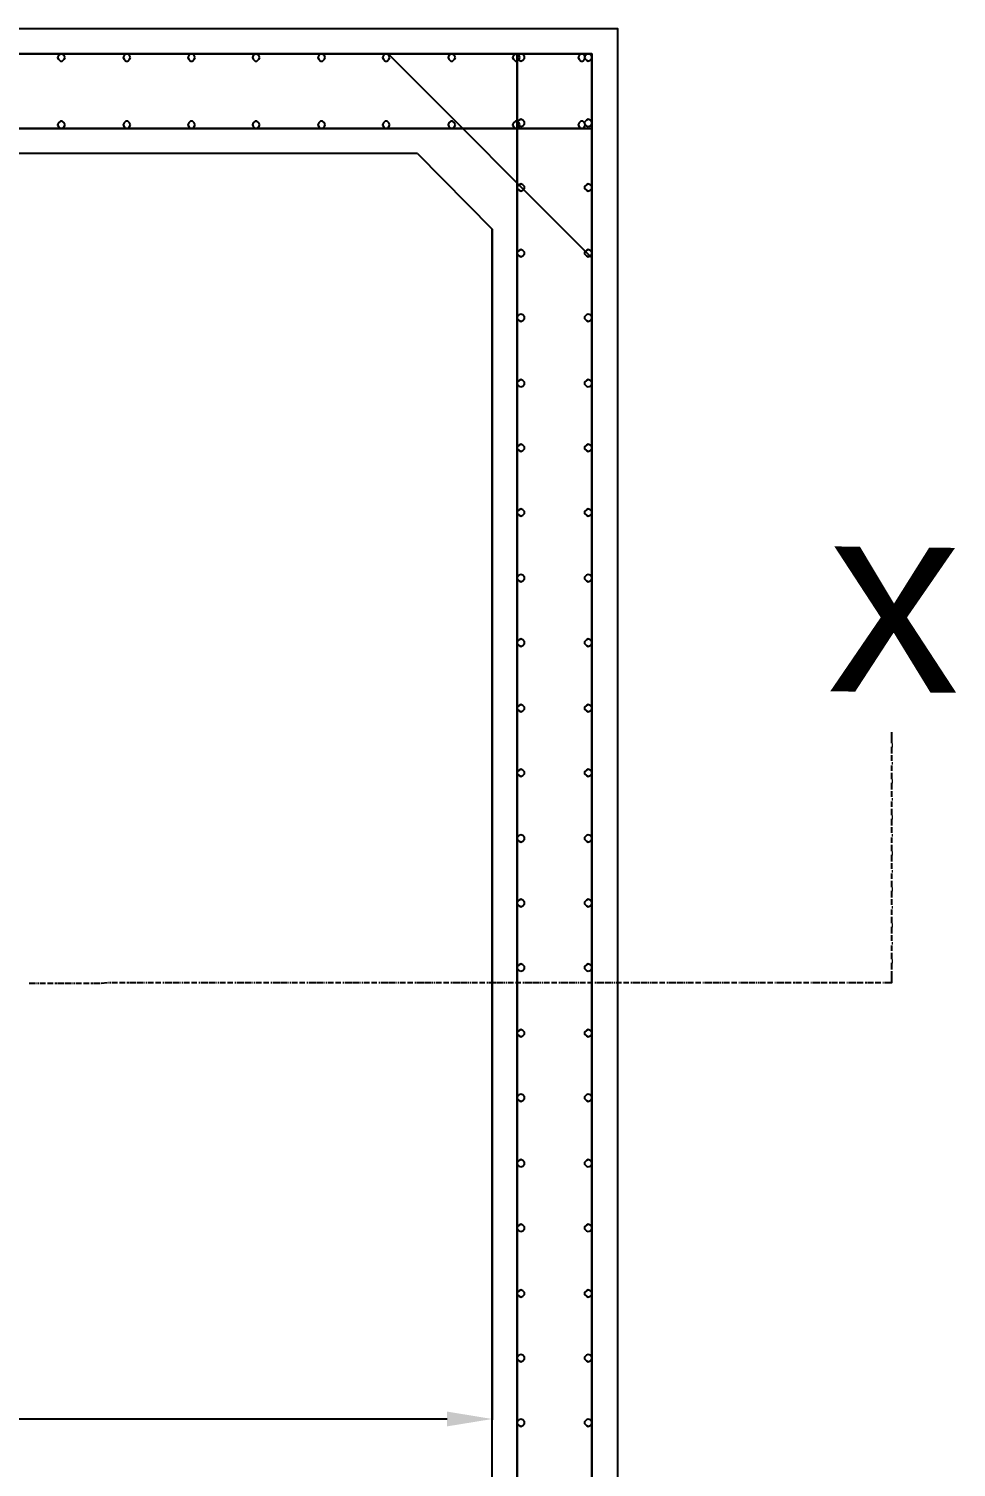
# Model space of a CAD drawing. Header units: millimetres. Extents: x 6167.2 to 6177, y 2985.6 to 2997.5.
# Drawn here: x 6174.778 to 6176.453, y 2988.641 to 2991.238 of the extents above; entities that cross this region are included whole.
import ezdxf

# ---------------------------------------------------------------- set-up
doc = ezdxf.new("R2010")
doc.units = ezdxf.units.MM
for name, color, linetype in [('PDF_Geometry', 7, 'Continuous'), ('PDF_Solid Fills', 7, 'Continuous'), ('PDF_Text', 7, 'Continuous')]:
    doc.layers.add(name, color=color, linetype=linetype)
doc.styles.add('PDF F1', font='arial.ttf')

msp = doc.modelspace()

# ---------------------------------------------------------------- linework, layer by layer
at = {"layer": 'PDF_Geometry', "lineweight": 25}
for points in [[(6169.9719, 2991.2383), (6169.9719, 2991.0133), (6169.9719, 2987.4017), (6169.9719, 2987.175), (6170.1969, 2987.175), (6175.6152, 2987.175), (6175.8419, 2987.175), (6175.8419, 2987.4017), (6175.8419, 2991.0133), (6175.8419, 2991.2383), (6175.6152, 2991.2383), (6170.1969, 2991.2383)], [(6174.8436, 2991.1867), (6174.8419, 2991.19), (6174.8386, 2991.1933), (6174.8352, 2991.1933), (6174.8319, 2991.19), (6174.8302, 2991.1867), (6174.8319, 2991.1833), (6174.8352, 2991.18), (6174.8386, 2991.18), (6174.8419, 2991.1833)], [(6174.9619, 2991.1867), (6174.9602, 2991.19), (6174.9569, 2991.1933), (6174.9536, 2991.1933), (6174.9502, 2991.19), (6174.9486, 2991.1867), (6174.9502, 2991.1833), (6174.9536, 2991.18), (6174.9569, 2991.18), (6174.9602, 2991.1833)], [(6175.0786, 2991.1867), (6175.0769, 2991.19), (6175.0736, 2991.1933), (6175.0702, 2991.1933), (6175.0669, 2991.19), (6175.0652, 2991.1867), (6175.0669, 2991.1833), (6175.0702, 2991.18), (6175.0736, 2991.18), (6175.0769, 2991.1833)], [(6175.1952, 2991.1867), (6175.1936, 2991.19), (6175.1902, 2991.1933), (6175.1869, 2991.1933), (6175.1836, 2991.19), (6175.1819, 2991.1867), (6175.1836, 2991.1833), (6175.1869, 2991.18), (6175.1902, 2991.18), (6175.1936, 2991.1833)], [(6175.3136, 2991.1867), (6175.3119, 2991.19), (6175.3086, 2991.1933), (6175.3052, 2991.1933), (6175.3019, 2991.19), (6175.3002, 2991.1867), (6175.3019, 2991.1833), (6175.3052, 2991.18), (6175.3086, 2991.18), (6175.3119, 2991.1833)], [(6175.4302, 2991.1867), (6175.4286, 2991.19), (6175.4252, 2991.1933), (6175.4219, 2991.1933), (6175.4186, 2991.19), (6175.4169, 2991.1867), (6175.4186, 2991.1833), (6175.4219, 2991.18), (6175.4252, 2991.18), (6175.4286, 2991.1833)], [(6175.5486, 2991.1867), (6175.5469, 2991.19), (6175.5436, 2991.1933), (6175.5402, 2991.1933), (6175.5369, 2991.19), (6175.5352, 2991.1867), (6175.5369, 2991.1833), (6175.5402, 2991.18), (6175.5436, 2991.18), (6175.5469, 2991.1833)], [(6175.6652, 2991.1867), (6175.6636, 2991.19), (6175.6602, 2991.1933), (6175.6569, 2991.1933), (6175.6536, 2991.19), (6175.6519, 2991.1867), (6175.6536, 2991.1833), (6175.6569, 2991.18), (6175.6602, 2991.18), (6175.6636, 2991.1833)], [(6175.6669, 2991.18), (6175.6702, 2991.1817), (6175.6736, 2991.185), (6175.6736, 2991.1883), (6175.6702, 2991.1917), (6175.6669, 2991.1933), (6175.6636, 2991.1917), (6175.6602, 2991.1883), (6175.6602, 2991.185), (6175.6636, 2991.1817)], [(6175.7836, 2991.1867), (6175.7819, 2991.19), (6175.7786, 2991.1933), (6175.7752, 2991.1933), (6175.7719, 2991.19), (6175.7702, 2991.1867), (6175.7719, 2991.1833), (6175.7752, 2991.18), (6175.7786, 2991.18), (6175.7819, 2991.1833)], [(6175.7886, 2991.18), (6175.7919, 2991.1817), (6175.7952, 2991.185), (6175.7952, 2991.1883), (6175.7919, 2991.1917), (6175.7886, 2991.1933), (6175.7852, 2991.1917), (6175.7819, 2991.1883), (6175.7819, 2991.185), (6175.7852, 2991.1817)], [(6174.8436, 2991.065), (6174.8419, 2991.0683), (6174.8386, 2991.0717), (6174.8352, 2991.0717), (6174.8319, 2991.0683), (6174.8302, 2991.065), (6174.8319, 2991.0617), (6174.8352, 2991.0583), (6174.8386, 2991.0583), (6174.8419, 2991.0617)], [(6174.9619, 2991.065), (6174.9602, 2991.0683), (6174.9569, 2991.0717), (6174.9536, 2991.0717), (6174.9502, 2991.0683), (6174.9486, 2991.065), (6174.9502, 2991.0617), (6174.9536, 2991.0583), (6174.9569, 2991.0583), (6174.9602, 2991.0617)], [(6175.0786, 2991.065), (6175.0769, 2991.0683), (6175.0736, 2991.0717), (6175.0702, 2991.0717), (6175.0669, 2991.0683), (6175.0652, 2991.065), (6175.0669, 2991.0617), (6175.0702, 2991.0583), (6175.0736, 2991.0583), (6175.0769, 2991.0617)], [(6175.1952, 2991.065), (6175.1936, 2991.0683), (6175.1902, 2991.0717), (6175.1869, 2991.0717), (6175.1836, 2991.0683), (6175.1819, 2991.065), (6175.1836, 2991.0617), (6175.1869, 2991.0583), (6175.1902, 2991.0583), (6175.1936, 2991.0617)], [(6175.3136, 2991.065), (6175.3119, 2991.0683), (6175.3086, 2991.0717), (6175.3052, 2991.0717), (6175.3019, 2991.0683), (6175.3002, 2991.065), (6175.3019, 2991.0617), (6175.3052, 2991.0583), (6175.3086, 2991.0583), (6175.3119, 2991.0617)], [(6175.4302, 2991.065), (6175.4286, 2991.0683), (6175.4252, 2991.0717), (6175.4219, 2991.0717), (6175.4186, 2991.0683), (6175.4169, 2991.065), (6175.4186, 2991.0617), (6175.4219, 2991.0583), (6175.4252, 2991.0583), (6175.4286, 2991.0617)], [(6175.5486, 2991.065), (6175.5469, 2991.0683), (6175.5436, 2991.0717), (6175.5402, 2991.0717), (6175.5369, 2991.0683), (6175.5352, 2991.065), (6175.5369, 2991.0617), (6175.5402, 2991.0583), (6175.5436, 2991.0583), (6175.5469, 2991.0617)], [(6175.6652, 2991.065), (6175.6636, 2991.0683), (6175.6602, 2991.0717), (6175.6569, 2991.0717), (6175.6536, 2991.0683), (6175.6519, 2991.065), (6175.6536, 2991.0617), (6175.6569, 2991.0583), (6175.6602, 2991.0583), (6175.6636, 2991.0617)], [(6175.6669, 2991.0617), (6175.6702, 2991.0633), (6175.6736, 2991.0667), (6175.6736, 2991.07), (6175.6702, 2991.0733), (6175.6669, 2991.075), (6175.6636, 2991.0733), (6175.6602, 2991.07), (6175.6602, 2991.0667), (6175.6636, 2991.0633)], [(6175.7836, 2991.065), (6175.7819, 2991.0683), (6175.7786, 2991.0717), (6175.7752, 2991.0717), (6175.7719, 2991.0683), (6175.7702, 2991.065), (6175.7719, 2991.0617), (6175.7752, 2991.0583), (6175.7786, 2991.0583), (6175.7819, 2991.0617)], [(6175.7886, 2991.0617), (6175.7919, 2991.0633), (6175.7952, 2991.0667), (6175.7952, 2991.07), (6175.7919, 2991.0733), (6175.7886, 2991.075), (6175.7852, 2991.0733), (6175.7819, 2991.07), (6175.7819, 2991.0667), (6175.7852, 2991.0633)], [(6170.0169, 2991.0583), (6175.7952, 2991.0583)], [(6175.6669, 2990.945), (6175.6702, 2990.9467), (6175.6736, 2990.95), (6175.6736, 2990.9533), (6175.6702, 2990.9567), (6175.6669, 2990.9583), (6175.6636, 2990.9567), (6175.6602, 2990.9533), (6175.6602, 2990.95), (6175.6636, 2990.9467)], [(6175.7886, 2990.945), (6175.7919, 2990.9467), (6175.7952, 2990.95), (6175.7952, 2990.9533), (6175.7919, 2990.9567), (6175.7886, 2990.9583), (6175.7852, 2990.9567), (6175.7819, 2990.9533), (6175.7819, 2990.95), (6175.7852, 2990.9467)], [(6175.6669, 2990.8267), (6175.6702, 2990.8283), (6175.6736, 2990.8317), (6175.6736, 2990.835), (6175.6702, 2990.8383), (6175.6669, 2990.84), (6175.6636, 2990.8383), (6175.6602, 2990.835), (6175.6602, 2990.8317), (6175.6636, 2990.8283)], [(6175.7886, 2990.8267), (6175.7919, 2990.8283), (6175.7952, 2990.8317), (6175.7952, 2990.835), (6175.7919, 2990.8383), (6175.7886, 2990.84), (6175.7852, 2990.8383), (6175.7819, 2990.835), (6175.7819, 2990.8317), (6175.7852, 2990.8283)], [(6175.6669, 2990.71), (6175.6702, 2990.7117), (6175.6736, 2990.715), (6175.6736, 2990.7183), (6175.6702, 2990.7217), (6175.6669, 2990.7233), (6175.6636, 2990.7217), (6175.6602, 2990.7183), (6175.6602, 2990.715), (6175.6636, 2990.7117)], [(6175.7886, 2990.71), (6175.7919, 2990.7117), (6175.7952, 2990.715), (6175.7952, 2990.7183), (6175.7919, 2990.7217), (6175.7886, 2990.7233), (6175.7852, 2990.7217), (6175.7819, 2990.7183), (6175.7819, 2990.715), (6175.7852, 2990.7117)], [(6175.6669, 2990.5917), (6175.6702, 2990.5933), (6175.6736, 2990.5967), (6175.6736, 2990.6), (6175.6702, 2990.6033), (6175.6669, 2990.605), (6175.6636, 2990.6033), (6175.6602, 2990.6), (6175.6602, 2990.5967), (6175.6636, 2990.5933)], [(6175.7886, 2990.5917), (6175.7919, 2990.5933), (6175.7952, 2990.5967), (6175.7952, 2990.6), (6175.7919, 2990.6033), (6175.7886, 2990.605), (6175.7852, 2990.6033), (6175.7819, 2990.6), (6175.7819, 2990.5967), (6175.7852, 2990.5933)], [(6175.6669, 2990.475), (6175.6702, 2990.4767), (6175.6736, 2990.48), (6175.6736, 2990.4833), (6175.6702, 2990.4867), (6175.6669, 2990.4883), (6175.6636, 2990.4867), (6175.6602, 2990.4833), (6175.6602, 2990.48), (6175.6636, 2990.4767)], [(6175.7886, 2990.475), (6175.7919, 2990.4767), (6175.7952, 2990.48), (6175.7952, 2990.4833), (6175.7919, 2990.4867), (6175.7886, 2990.4883), (6175.7852, 2990.4867), (6175.7819, 2990.4833), (6175.7819, 2990.48), (6175.7852, 2990.4767)], [(6175.6669, 2990.3583), (6175.6702, 2990.36), (6175.6736, 2990.3633), (6175.6736, 2990.3667), (6175.6702, 2990.37), (6175.6669, 2990.3717), (6175.6636, 2990.37), (6175.6602, 2990.3667), (6175.6602, 2990.3633), (6175.6636, 2990.36)], [(6175.7886, 2990.3583), (6175.7919, 2990.36), (6175.7952, 2990.3633), (6175.7952, 2990.3667), (6175.7919, 2990.37), (6175.7886, 2990.3717), (6175.7852, 2990.37), (6175.7819, 2990.3667), (6175.7819, 2990.3633), (6175.7852, 2990.36)], [(6175.6669, 2990.24), (6175.6702, 2990.2417), (6175.6736, 2990.245), (6175.6736, 2990.2483), (6175.6702, 2990.2517), (6175.6669, 2990.2533), (6175.6636, 2990.2517), (6175.6602, 2990.2483), (6175.6602, 2990.245), (6175.6636, 2990.2417)], [(6175.7886, 2990.24), (6175.7919, 2990.2417), (6175.7952, 2990.245), (6175.7952, 2990.2483), (6175.7919, 2990.2517), (6175.7886, 2990.2533), (6175.7852, 2990.2517), (6175.7819, 2990.2483), (6175.7819, 2990.245), (6175.7852, 2990.2417)], [(6175.6669, 2990.1233), (6175.6702, 2990.125), (6175.6736, 2990.1283), (6175.6736, 2990.1317), (6175.6702, 2990.135), (6175.6669, 2990.1367), (6175.6636, 2990.135), (6175.6602, 2990.1317), (6175.6602, 2990.1283), (6175.6636, 2990.125)], [(6175.7886, 2990.1233), (6175.7919, 2990.125), (6175.7952, 2990.1283), (6175.7952, 2990.1317), (6175.7919, 2990.135), (6175.7886, 2990.1367), (6175.7852, 2990.135), (6175.7819, 2990.1317), (6175.7819, 2990.1283), (6175.7852, 2990.125)], [(6175.6669, 2990.005), (6175.6702, 2990.0067), (6175.6736, 2990.01), (6175.6736, 2990.0133), (6175.6702, 2990.0167), (6175.6669, 2990.0183), (6175.6636, 2990.0167), (6175.6602, 2990.0133), (6175.6602, 2990.01), (6175.6636, 2990.0067)], [(6175.7886, 2990.005), (6175.7919, 2990.0067), (6175.7952, 2990.01), (6175.7952, 2990.0133), (6175.7919, 2990.0167), (6175.7886, 2990.0183), (6175.7852, 2990.0167), (6175.7819, 2990.0133), (6175.7819, 2990.01), (6175.7852, 2990.0067)], [(6175.6669, 2989.8883), (6175.6702, 2989.89), (6175.6736, 2989.8933), (6175.6736, 2989.8967), (6175.6702, 2989.9), (6175.6669, 2989.9017), (6175.6636, 2989.9), (6175.6602, 2989.8967), (6175.6602, 2989.8933), (6175.6636, 2989.89)], [(6175.7886, 2989.8883), (6175.7919, 2989.89), (6175.7952, 2989.8933), (6175.7952, 2989.8967), (6175.7919, 2989.9), (6175.7886, 2989.9017), (6175.7852, 2989.9), (6175.7819, 2989.8967), (6175.7819, 2989.8933), (6175.7852, 2989.89)], [(6175.6669, 2989.77), (6175.6702, 2989.7717), (6175.6736, 2989.775), (6175.6736, 2989.7783), (6175.6702, 2989.7817), (6175.6669, 2989.7833), (6175.6636, 2989.7817), (6175.6602, 2989.7783), (6175.6602, 2989.775), (6175.6636, 2989.7717)], [(6175.7886, 2989.77), (6175.7919, 2989.7717), (6175.7952, 2989.775), (6175.7952, 2989.7783), (6175.7919, 2989.7817), (6175.7886, 2989.7833), (6175.7852, 2989.7817), (6175.7819, 2989.7783), (6175.7819, 2989.775), (6175.7852, 2989.7717)], [(6175.6669, 2989.6533), (6175.6702, 2989.655), (6175.6736, 2989.6583), (6175.6736, 2989.6617), (6175.6702, 2989.665), (6175.6669, 2989.6667), (6175.6636, 2989.665), (6175.6602, 2989.6617), (6175.6602, 2989.6583), (6175.6636, 2989.655)], [(6175.7886, 2989.6533), (6175.7919, 2989.655), (6175.7952, 2989.6583), (6175.7952, 2989.6617), (6175.7919, 2989.665), (6175.7886, 2989.6667), (6175.7852, 2989.665), (6175.7819, 2989.6617), (6175.7819, 2989.6583), (6175.7852, 2989.655)], [(6175.6669, 2989.5367), (6175.6702, 2989.5383), (6175.6736, 2989.5417), (6175.6736, 2989.545), (6175.6702, 2989.5483), (6175.6669, 2989.55), (6175.6636, 2989.5483), (6175.6602, 2989.545), (6175.6602, 2989.5417), (6175.6636, 2989.5383)], [(6175.7886, 2989.5367), (6175.7919, 2989.5383), (6175.7952, 2989.5417), (6175.7952, 2989.545), (6175.7919, 2989.5483), (6175.7886, 2989.55), (6175.7852, 2989.5483), (6175.7819, 2989.545), (6175.7819, 2989.5417), (6175.7852, 2989.5383)], [(6175.6669, 2989.4183), (6175.6702, 2989.42), (6175.6736, 2989.4233), (6175.6736, 2989.4267), (6175.6702, 2989.43), (6175.6669, 2989.4317), (6175.6636, 2989.43), (6175.6602, 2989.4267), (6175.6602, 2989.4233), (6175.6636, 2989.42)], [(6175.7886, 2989.4183), (6175.7919, 2989.42), (6175.7952, 2989.4233), (6175.7952, 2989.4267), (6175.7919, 2989.43), (6175.7886, 2989.4317), (6175.7852, 2989.43), (6175.7819, 2989.4267), (6175.7819, 2989.4233), (6175.7852, 2989.42)], [(6175.6669, 2989.3017), (6175.6702, 2989.3033), (6175.6736, 2989.3067), (6175.6736, 2989.31), (6175.6702, 2989.3133), (6175.6669, 2989.315), (6175.6636, 2989.3133), (6175.6602, 2989.31), (6175.6602, 2989.3067), (6175.6636, 2989.3033)], [(6175.7886, 2989.3017), (6175.7919, 2989.3033), (6175.7952, 2989.3067), (6175.7952, 2989.31), (6175.7919, 2989.3133), (6175.7886, 2989.315), (6175.7852, 2989.3133), (6175.7819, 2989.31), (6175.7819, 2989.3067), (6175.7852, 2989.3033)], [(6175.6669, 2989.1833), (6175.6702, 2989.185), (6175.6736, 2989.1883), (6175.6736, 2989.1917), (6175.6702, 2989.195), (6175.6669, 2989.1967), (6175.6636, 2989.195), (6175.6602, 2989.1917), (6175.6602, 2989.1883), (6175.6636, 2989.185)], [(6175.7886, 2989.1833), (6175.7919, 2989.185), (6175.7952, 2989.1883), (6175.7952, 2989.1917), (6175.7919, 2989.195), (6175.7886, 2989.1967), (6175.7852, 2989.195), (6175.7819, 2989.1917), (6175.7819, 2989.1883), (6175.7852, 2989.185)], [(6175.6669, 2989.0667), (6175.6702, 2989.0683), (6175.6736, 2989.0717), (6175.6736, 2989.075), (6175.6702, 2989.0783), (6175.6669, 2989.08), (6175.6636, 2989.0783), (6175.6602, 2989.075), (6175.6602, 2989.0717), (6175.6636, 2989.0683)], [(6175.7886, 2989.0667), (6175.7919, 2989.0683), (6175.7952, 2989.0717), (6175.7952, 2989.075), (6175.7919, 2989.0783), (6175.7886, 2989.08), (6175.7852, 2989.0783), (6175.7819, 2989.075), (6175.7819, 2989.0717), (6175.7852, 2989.0683)], [(6175.6669, 2988.9483), (6175.6702, 2988.95), (6175.6736, 2988.9533), (6175.6736, 2988.9567), (6175.6702, 2988.96), (6175.6669, 2988.9617), (6175.6636, 2988.96), (6175.6602, 2988.9567), (6175.6602, 2988.9533), (6175.6636, 2988.95)], [(6175.7886, 2988.9483), (6175.7919, 2988.95), (6175.7952, 2988.9533), (6175.7952, 2988.9567), (6175.7919, 2988.96), (6175.7886, 2988.9617), (6175.7852, 2988.96), (6175.7819, 2988.9567), (6175.7819, 2988.9533), (6175.7852, 2988.95)], [(6175.6669, 2988.8317), (6175.6702, 2988.8333), (6175.6736, 2988.8367), (6175.6736, 2988.84), (6175.6702, 2988.8433), (6175.6669, 2988.845), (6175.6636, 2988.8433), (6175.6602, 2988.84), (6175.6602, 2988.8367), (6175.6636, 2988.8333)], [(6175.7886, 2988.8317), (6175.7919, 2988.8333), (6175.7952, 2988.8367), (6175.7952, 2988.84), (6175.7919, 2988.8433), (6175.7886, 2988.845), (6175.7852, 2988.8433), (6175.7819, 2988.84), (6175.7819, 2988.8367), (6175.7852, 2988.8333)], [(6175.6669, 2988.715), (6175.6702, 2988.7167), (6175.6736, 2988.72), (6175.6736, 2988.7233), (6175.6702, 2988.7267), (6175.6669, 2988.7283), (6175.6636, 2988.7267), (6175.6602, 2988.7233), (6175.6602, 2988.72), (6175.6636, 2988.7167)], [(6175.7886, 2988.715), (6175.7919, 2988.7167), (6175.7952, 2988.72), (6175.7952, 2988.7233), (6175.7919, 2988.7267), (6175.7886, 2988.7283), (6175.7852, 2988.7267), (6175.7819, 2988.7233), (6175.7819, 2988.72), (6175.7852, 2988.7167)]]:
    msp.add_lwpolyline(points, close=True, dxfattribs=at)
for points in [[(6175.7952, 2991.1933), (6170.0169, 2991.1933), (6175.7952, 2991.1933), (6175.6152, 2991.1933)], [(6175.4269, 2991.1933), (6175.7952, 2990.825)], [(6175.6602, 2991.0133), (6175.6602, 2991.1933), (6175.6602, 2987.22), (6175.6602, 2991.1933)], [(6175.7952, 2987.22), (6175.7952, 2991.1933), (6175.7952, 2987.22), (6175.7952, 2987.4017)], [(6175.6152, 2991.0583), (6175.7952, 2991.0583)], [(6175.4802, 2991.0133), (6170.3336, 2991.0133)], [(6175.4802, 2991.0133), (6175.6152, 2990.8767)], [(6175.6152, 2987.5367), (6175.6152, 2990.8767)], [(6175.6152, 2990.8767), (6175.6152, 2988.7267)], [(6176.3369, 2989.9483), (6176.3369, 2989.9683)], [(6176.3369, 2989.9467), (6176.3386, 2989.9467)], [(6176.3369, 2989.9433), (6176.3386, 2989.9433)], [(6176.3369, 2989.93), (6176.3369, 2989.9417)], [(6176.3369, 2989.9167), (6176.3369, 2989.9267)], [(6176.3369, 2989.9133), (6176.3386, 2989.9133)], [(6176.3369, 2989.9117), (6176.3386, 2989.9117)], [(6176.3369, 2989.8983), (6176.3369, 2989.9083)], [(6176.3369, 2989.8833), (6176.3369, 2989.895)], [(6176.3369, 2989.8817), (6176.3386, 2989.8817)], [(6176.3369, 2989.8783), (6176.3386, 2989.8783)], [(6176.3369, 2989.865), (6176.3369, 2989.8767)], [(6176.3369, 2989.8517), (6176.3369, 2989.8617)], [(6176.3369, 2989.8483), (6176.3386, 2989.8483)], [(6176.3369, 2989.8467), (6176.3386, 2989.8467)], [(6176.3369, 2989.8333), (6176.3369, 2989.8433)], [(6176.3369, 2989.8183), (6176.3369, 2989.83)], [(6176.3369, 2989.8167), (6176.3386, 2989.8167)], [(6176.3369, 2989.8133), (6176.3386, 2989.8133)], [(6176.3369, 2989.8), (6176.3369, 2989.8117)], [(6176.3369, 2989.7867), (6176.3369, 2989.7967)], [(6176.3369, 2989.7833), (6176.3386, 2989.7833)], [(6176.3369, 2989.7817), (6176.3386, 2989.7817)], [(6176.3369, 2989.7683), (6176.3369, 2989.7783)], [(6176.3369, 2989.7533), (6176.3369, 2989.765)], [(6176.3369, 2989.7517), (6176.3386, 2989.7517)], [(6176.3369, 2989.7483), (6176.3386, 2989.7483)], [(6176.3369, 2989.735), (6176.3369, 2989.7467)], [(6176.3369, 2989.7217), (6176.3369, 2989.7317)], [(6176.3369, 2989.7183), (6176.3386, 2989.7183)], [(6176.3369, 2989.7167), (6176.3386, 2989.7167)], [(6176.3369, 2989.7033), (6176.3369, 2989.7133)], [(6176.3369, 2989.6883), (6176.3369, 2989.7)], [(6176.3369, 2989.6867), (6176.3386, 2989.6867)], [(6176.3369, 2989.6833), (6176.3386, 2989.6833)], [(6176.3369, 2989.67), (6176.3369, 2989.6817)], [(6176.3369, 2989.6567), (6176.3369, 2989.6667)], [(6176.3369, 2989.6533), (6176.3386, 2989.6533)], [(6176.3369, 2989.6517), (6176.3386, 2989.6517)], [(6176.3369, 2989.6383), (6176.3369, 2989.6483)], [(6176.3369, 2989.6233), (6176.3369, 2989.635)], [(6176.3369, 2989.6217), (6176.3386, 2989.6217)], [(6176.3369, 2989.6183), (6176.3386, 2989.6183)], [(6176.3369, 2989.605), (6176.3369, 2989.6167)], [(6176.3369, 2989.5917), (6176.3369, 2989.6017)], [(6176.3369, 2989.5883), (6176.3386, 2989.5883)], [(6176.3369, 2989.5867), (6176.3386, 2989.5867)], [(6176.3369, 2989.5733), (6176.3369, 2989.5833)], [(6176.3369, 2989.5583), (6176.3369, 2989.57)], [(6176.3369, 2989.5567), (6176.3386, 2989.5567)], [(6176.3252, 2989.5167), (6176.3369, 2989.5167), (6176.3369, 2989.5367)], [(6176.3369, 2989.5533), (6176.3386, 2989.5533)], [(6176.3369, 2989.54), (6176.3369, 2989.5517)], [(6174.7786, 2989.515), (6174.7902, 2989.515)], [(6174.7919, 2989.515), (6174.7936, 2989.515)], [(6174.7952, 2989.515), (6174.7969, 2989.515)], [(6174.7986, 2989.515), (6174.8086, 2989.515)], [(6174.8119, 2989.515), (6174.8219, 2989.515)], [(6174.8252, 2989.515), (6174.8269, 2989.515), (6174.8286, 2989.515)], [(6174.8302, 2989.515), (6174.8419, 2989.515)], [(6174.8436, 2989.515), (6174.8552, 2989.515)], [(6174.8569, 2989.515), (6174.8586, 2989.515)], [(6174.8602, 2989.515), (6174.8619, 2989.515)], [(6174.8636, 2989.515), (6174.8736, 2989.515)], [(6174.8769, 2989.515), (6174.8869, 2989.515)], [(6174.8902, 2989.515), (6174.8919, 2989.515), (6174.8936, 2989.515)], [(6174.8952, 2989.515), (6174.9069, 2989.515)], [(6174.9086, 2989.515), (6174.9202, 2989.5167)], [(6174.9219, 2989.5167), (6174.9236, 2989.5167)], [(6174.9252, 2989.5167), (6174.9269, 2989.5167)], [(6174.9286, 2989.5167), (6174.9386, 2989.5167)], [(6174.9419, 2989.5167), (6174.9519, 2989.5167)], [(6174.9552, 2989.5167), (6174.9569, 2989.5167), (6174.9586, 2989.5167)], [(6174.9602, 2989.5167), (6174.9719, 2989.5167)], [(6174.9736, 2989.5167), (6174.9852, 2989.5167)], [(6174.9869, 2989.5167), (6174.9886, 2989.5167)], [(6174.9902, 2989.5167), (6174.9919, 2989.5167)], [(6174.9936, 2989.5167), (6175.0036, 2989.5167)], [(6175.0069, 2989.5167), (6175.0169, 2989.5167)], [(6175.0202, 2989.5167), (6175.0219, 2989.5167)], [(6175.0236, 2989.5167), (6175.0252, 2989.5167), (6175.0369, 2989.5167)], [(6175.0386, 2989.5167), (6175.0502, 2989.5167)], [(6175.0519, 2989.5167), (6175.0536, 2989.5167)], [(6175.0552, 2989.5167), (6175.0569, 2989.5167)], [(6175.0586, 2989.5167), (6175.0686, 2989.5167)], [(6175.0719, 2989.5167), (6175.0819, 2989.5167)], [(6175.0852, 2989.5167), (6175.0869, 2989.5167)], [(6175.0886, 2989.5167), (6175.0902, 2989.5167), (6175.1019, 2989.5167)], [(6175.1036, 2989.5167), (6175.1152, 2989.5167)], [(6175.1169, 2989.5167), (6175.1186, 2989.5167)], [(6175.1202, 2989.5167), (6175.1219, 2989.5167)], [(6175.1236, 2989.5167), (6175.1336, 2989.5167)], [(6175.1369, 2989.5167), (6175.1469, 2989.5167)], [(6175.1502, 2989.5167), (6175.1519, 2989.5167)], [(6175.1536, 2989.5167), (6175.1552, 2989.5167), (6175.1669, 2989.5167)], [(6175.1686, 2989.5167), (6175.1802, 2989.5167)], [(6175.1819, 2989.5167), (6175.1836, 2989.5167)], [(6175.1852, 2989.5167), (6175.1869, 2989.5167)], [(6175.1886, 2989.5167), (6175.1986, 2989.5167)], [(6175.2019, 2989.5167), (6175.2119, 2989.5167)], [(6175.2152, 2989.5167), (6175.2169, 2989.5167)], [(6175.2186, 2989.5167), (6175.2202, 2989.5167), (6175.2319, 2989.5167)], [(6175.2336, 2989.5167), (6175.2452, 2989.5167)], [(6175.2469, 2989.5167), (6175.2486, 2989.5167)], [(6175.2502, 2989.5167), (6175.2519, 2989.5167)], [(6175.2536, 2989.5167), (6175.2636, 2989.5167)], [(6175.2669, 2989.5167), (6175.2769, 2989.5167)], [(6175.2802, 2989.5167), (6175.2819, 2989.5167)], [(6175.2836, 2989.5167), (6175.2852, 2989.5167), (6175.2969, 2989.5167)], [(6175.2986, 2989.5167), (6175.3102, 2989.5167)], [(6175.3119, 2989.5167), (6175.3136, 2989.5167)], [(6175.3152, 2989.5167), (6175.3169, 2989.5167)], [(6175.3186, 2989.5167), (6175.3286, 2989.5167)], [(6175.3319, 2989.5167), (6175.3419, 2989.5167)], [(6175.3452, 2989.5167), (6175.3469, 2989.5167)], [(6175.3486, 2989.5167), (6175.3502, 2989.5167), (6175.3619, 2989.5167)], [(6175.3636, 2989.5167), (6175.3752, 2989.5167)], [(6175.3769, 2989.5167), (6175.3786, 2989.5167)], [(6175.3802, 2989.5167), (6175.3819, 2989.5167)], [(6175.3836, 2989.5167), (6175.3936, 2989.5167)], [(6175.3969, 2989.5167), (6175.4069, 2989.5167)], [(6175.4102, 2989.5167), (6175.4119, 2989.5167)], [(6175.4136, 2989.5167), (6175.4152, 2989.5167), (6175.4269, 2989.5167)], [(6175.4286, 2989.5167), (6175.4402, 2989.5167)], [(6175.4419, 2989.5167), (6175.4436, 2989.5167)], [(6175.4452, 2989.5167), (6175.4469, 2989.5167)], [(6175.4486, 2989.5167), (6175.4586, 2989.5167)], [(6175.4619, 2989.5167), (6175.4719, 2989.5167)], [(6175.4752, 2989.5167), (6175.4769, 2989.5167)], [(6175.4786, 2989.5167), (6175.4802, 2989.5167), (6175.4919, 2989.5167)], [(6175.4936, 2989.5167), (6175.5052, 2989.5167)], [(6175.5069, 2989.5167), (6175.5086, 2989.5167)], [(6175.5102, 2989.5167), (6175.5119, 2989.5167)], [(6175.5136, 2989.5167), (6175.5236, 2989.5167)], [(6175.5269, 2989.5167), (6175.5369, 2989.5167)], [(6175.5402, 2989.5167), (6175.5419, 2989.5167)], [(6175.5436, 2989.5167), (6175.5452, 2989.5167), (6175.5569, 2989.5167)], [(6175.5586, 2989.5167), (6175.5702, 2989.5167)], [(6175.5719, 2989.5167), (6175.5736, 2989.5167)], [(6175.5752, 2989.5167), (6175.5769, 2989.5167)], [(6175.5786, 2989.5167), (6175.5886, 2989.5167)], [(6175.5919, 2989.5167), (6175.6019, 2989.5167)], [(6175.6052, 2989.5167), (6175.6069, 2989.5167)], [(6175.6086, 2989.5167), (6175.6102, 2989.5167), (6175.6219, 2989.5167)], [(6175.6236, 2989.5167), (6175.6352, 2989.5167)], [(6175.6369, 2989.5167), (6175.6386, 2989.5167)], [(6175.6402, 2989.5167), (6175.6419, 2989.5167)], [(6175.6436, 2989.5167), (6175.6536, 2989.5167)], [(6175.6569, 2989.5167), (6175.6669, 2989.5167)], [(6175.6702, 2989.5167), (6175.6719, 2989.5167)], [(6175.6736, 2989.5167), (6175.6752, 2989.5167), (6175.6869, 2989.5167)], [(6175.6886, 2989.5167), (6175.7002, 2989.5167)], [(6175.7019, 2989.5167), (6175.7036, 2989.5167)], [(6175.7052, 2989.5167), (6175.7069, 2989.5167)], [(6175.7086, 2989.5167), (6175.7186, 2989.5167)], [(6175.7219, 2989.5167), (6175.7319, 2989.5167)], [(6175.7352, 2989.5167), (6175.7369, 2989.5167)], [(6175.7386, 2989.5167), (6175.7402, 2989.5167), (6175.7519, 2989.5167)], [(6175.7536, 2989.5167), (6175.7652, 2989.5167)], [(6175.7669, 2989.5167), (6175.7686, 2989.5167)], [(6175.7702, 2989.5167), (6175.7719, 2989.5167)], [(6175.7736, 2989.5167), (6175.7836, 2989.5167)], [(6175.7869, 2989.5167), (6175.7969, 2989.5167)], [(6175.8002, 2989.5167), (6175.8019, 2989.5167)], [(6175.8036, 2989.5167), (6175.8052, 2989.5167), (6175.8169, 2989.5167)], [(6175.8186, 2989.5167), (6175.8302, 2989.5167)], [(6175.8319, 2989.5167), (6175.8336, 2989.5167)], [(6175.8352, 2989.5167), (6175.8369, 2989.5167)], [(6175.8386, 2989.5167), (6175.8486, 2989.5167)], [(6175.8519, 2989.5167), (6175.8619, 2989.5167)], [(6175.8652, 2989.5167), (6175.8669, 2989.5167)], [(6175.8686, 2989.5167), (6175.8702, 2989.5167), (6175.8819, 2989.5167)], [(6175.8836, 2989.5167), (6175.8952, 2989.5167)], [(6175.8969, 2989.5167), (6175.8986, 2989.5167)], [(6175.9002, 2989.5167), (6175.9019, 2989.5167)], [(6175.9036, 2989.5167), (6175.9136, 2989.5167)], [(6175.9169, 2989.5167), (6175.9269, 2989.5167)], [(6175.9302, 2989.5167), (6175.9319, 2989.5167)], [(6175.9336, 2989.5167), (6175.9352, 2989.5167), (6175.9469, 2989.5167)], [(6175.9486, 2989.5167), (6175.9602, 2989.5167)], [(6175.9619, 2989.5167), (6175.9636, 2989.5167)], [(6175.9652, 2989.5167), (6175.9669, 2989.5167)], [(6175.9686, 2989.5167), (6175.9786, 2989.5167)], [(6175.9819, 2989.5167), (6175.9919, 2989.5167)], [(6175.9952, 2989.5167), (6175.9969, 2989.5167)], [(6175.9986, 2989.5167), (6176.0002, 2989.5167), (6176.0119, 2989.5167)], [(6176.0136, 2989.5167), (6176.0252, 2989.5167)], [(6176.0269, 2989.5167), (6176.0286, 2989.5167)], [(6176.0302, 2989.5167), (6176.0319, 2989.5167)], [(6176.0336, 2989.5167), (6176.0436, 2989.5167)], [(6176.0469, 2989.5167), (6176.0569, 2989.5167)], [(6176.0602, 2989.5167), (6176.0619, 2989.5167)], [(6176.0636, 2989.5167), (6176.0652, 2989.5167), (6176.0769, 2989.5167)], [(6176.0786, 2989.5167), (6176.0902, 2989.5167)], [(6176.0919, 2989.5167), (6176.0936, 2989.5167)], [(6176.0952, 2989.5167), (6176.0969, 2989.5167)], [(6176.0986, 2989.5167), (6176.1086, 2989.5167)], [(6176.1119, 2989.5167), (6176.1219, 2989.5167)], [(6176.1252, 2989.5167), (6176.1269, 2989.5167)], [(6176.1286, 2989.5167), (6176.1302, 2989.5167), (6176.1419, 2989.5167)], [(6176.1436, 2989.5167), (6176.1552, 2989.5167)], [(6176.1586, 2989.5167), (6176.1602, 2989.5167), (6176.1619, 2989.5167)], [(6176.1636, 2989.5167), (6176.1736, 2989.5167)], [(6176.1769, 2989.5167), (6176.1869, 2989.5167)], [(6176.1902, 2989.5167), (6176.1919, 2989.5167)], [(6176.1936, 2989.5167), (6176.1952, 2989.5167), (6176.2069, 2989.5167)], [(6176.2086, 2989.5167), (6176.2202, 2989.5167)], [(6176.2236, 2989.5167), (6176.2252, 2989.5167), (6176.2269, 2989.5167)], [(6176.2286, 2989.5167), (6176.2386, 2989.5167)], [(6176.2419, 2989.5167), (6176.2519, 2989.5167)], [(6176.2552, 2989.5167), (6176.2569, 2989.5167)], [(6176.2586, 2989.5167), (6176.2602, 2989.5167), (6176.2719, 2989.5167)], [(6176.2736, 2989.5167), (6176.2852, 2989.5167)], [(6176.2886, 2989.5167), (6176.2902, 2989.5167), (6176.2919, 2989.5167)], [(6176.2936, 2989.5167), (6176.3036, 2989.5167)], [(6176.3069, 2989.5167), (6176.3169, 2989.5167)], [(6176.3202, 2989.5167), (6176.3219, 2989.5167)], [(6176.3236, 2989.5167), (6176.3252, 2989.5167)], [(6175.5336, 2988.7283), (6173.0686, 2988.7283)]]:
    msp.add_lwpolyline(points, dxfattribs=at)
at = {"layer": 'PDF_Solid Fills', "transparency": 33554559}
msp.add_solid([(6175.5336, 2988.7417), (6175.5336, 2988.715), (6175.6152, 2988.7283)], dxfattribs=at)

# ---------------------------------------------------------------- texts
at = {"layer": 'PDF_Text', "insert": (6176.2223, 2990.2126), "char_height": 0.3407, "attachment_point": 4, "rotation": 359.2998, "style": 'PDF F1'}
msp.add_mtext('x', dxfattribs=at)

doc.saveas('drawing.dxf')
